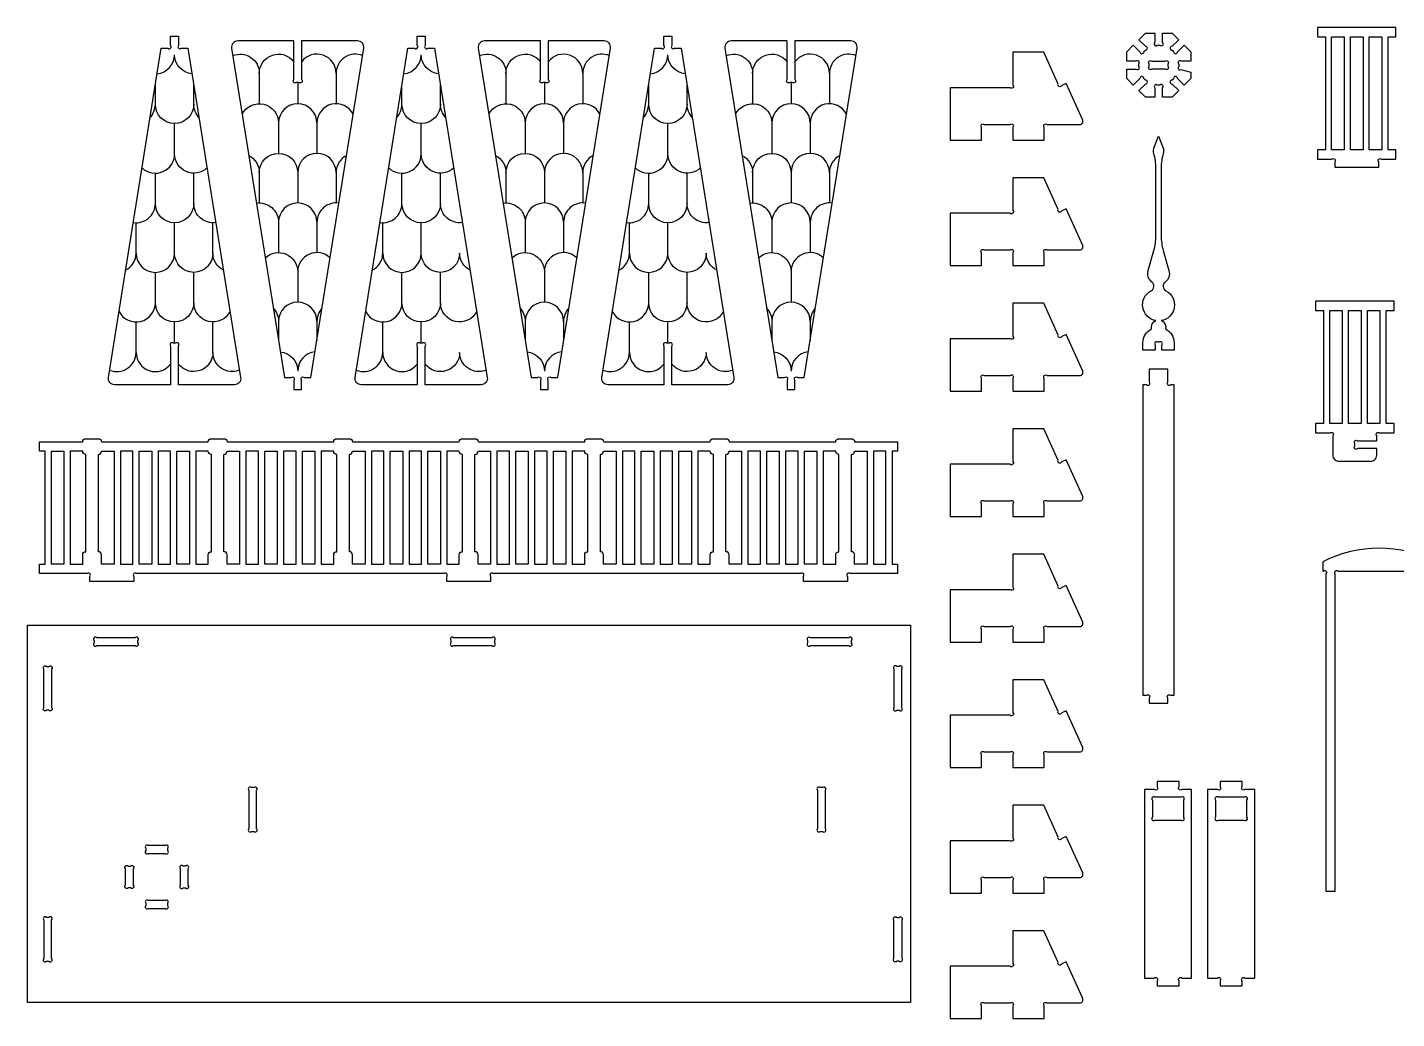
# Model space of a CAD drawing. Extents: x -4074 to 4228, y -3406 to 3854.
# Drawn here: x -3941 to -1847, y 2333 to 3849 of the extents above; entities that cross this region are included whole.
import ezdxf

# ---------------------------------------------------------------- set-up
doc = ezdxf.new("R2010")
doc.units = 0
doc.header["$MEASUREMENT"] = 0
doc.layers.get('0').update_dxf_attribs({"linetype": 'CONTINUOUS'})

msp = doc.modelspace()

# ---------------------------------------------------------------- linework, layer by layer
for points in [[(-3736.7, 3817.4), (-3726.6, 3817.4, 1), (-3722.3, 3821.7), (-3722.3, 3836), (-3710.3, 3836), (-3710.3, 3821.7, 1), (-3706.1, 3817.4), (-3696, 3817.4), (-3615.2, 3313.7, -0.464243), (-3624.7, 3302.5), (-3710.3, 3302.5), (-3710.3, 3361.7, 1), (-3714.6, 3366), (-3718.1, 3366, 1), (-3722.3, 3361.7), (-3722.3, 3302.5), (-3807.9, 3302.5, -0.464243), (-3817.4, 3313.7)], [(-3359.3, 3817.4), (-3349.2, 3817.4, 1), (-3345, 3821.7), (-3345, 3836), (-3333, 3836), (-3333, 3821.7, 1), (-3328.7, 3817.4), (-3318.7, 3817.4), (-3237.9, 3313.7, -0.464243), (-3247.4, 3302.5), (-3333, 3302.5), (-3333, 3361.7, 1), (-3337.2, 3366), (-3340.7, 3366, 1), (-3345, 3361.7), (-3345, 3302.5), (-3430.6, 3302.5, -0.464243), (-3440.1, 3313.7)], [(-2982, 3817.4), (-2971.9, 3817.4, 1), (-2967.6, 3821.7), (-2967.6, 3836), (-2955.6, 3836), (-2955.6, 3821.7, 1), (-2951.4, 3817.4), (-2941.3, 3817.4), (-2860.6, 3313.7, -0.464243), (-2870, 3302.5), (-2955.6, 3302.5), (-2955.6, 3361.7, 1), (-2959.9, 3366), (-2963.4, 3366, 1), (-2967.6, 3361.7), (-2967.6, 3302.5), (-3053.3, 3302.5, -0.464243), (-3062.7, 3313.7)], [(-2180.2, 3793.3), (-2180.2, 3788.8, 1), (-2177, 3784.7), (-2161.6, 3780.7), (-2161.6, 3771.3), (-2171.8, 3761.1), (-2181.9, 3771.2, 1), (-2187.9, 3771.2), (-2190.3, 3768.8, 1), (-2190.3, 3762.7), (-2180.2, 3752.6), (-2190.4, 3742.5), (-2204.7, 3742.5), (-2204.7, 3756.8, 1), (-2208.9, 3761), (-2212.4, 3761, 1), (-2216.7, 3756.8), (-2216.7, 3742.5), (-2231, 3742.5), (-2241.1, 3752.6), (-2231, 3762.7, 1), (-2231, 3768.8), (-2233.5, 3771.2, 1), (-2239.5, 3771.2), (-2249.6, 3761.1), (-2259.7, 3771.3), (-2259.7, 3785.6), (-2245.5, 3785.6, 1), (-2241.2, 3789.8), (-2241.2, 3793.3, 1), (-2245.5, 3797.6), (-2259.7, 3797.6), (-2259.7, 3811.9), (-2249.6, 3822), (-2239.5, 3811.9, 1), (-2233.5, 3811.9), (-2231, 3814.4, 1), (-2231, 3820.4), (-2241.1, 3830.5), (-2231, 3840.6), (-2216.7, 3840.6), (-2216.7, 3826.4, 1), (-2212.4, 3822.1), (-2208.9, 3822.1, 1), (-2204.7, 3826.4), (-2204.7, 3840.6), (-2190.4, 3840.6), (-2180.2, 3830.5), (-2190.3, 3820.4, 1), (-2190.3, 3814.4), (-2187.9, 3811.9, 1), (-2181.9, 3811.9), (-2171.8, 3822), (-2161.6, 3811.9), (-2161.6, 3797.6), (-2175.9, 3797.6, 1)], [(-1874.2, 3635.7), (-1874.2, 3643.5, -1), (-1870, 3647.7), (-1847.8, 3647.7), (-1847.8, 3662.1), (-1859.8, 3662.1), (-1859.8, 3834.9), (-1847.8, 3834.9), (-1847.8, 3849.3), (-1967.8, 3849.3), (-1967.8, 3834.9), (-1955.8, 3834.9), (-1955.8, 3662.1), (-1967.8, 3662.1), (-1967.8, 3647.7), (-1945.7, 3647.7, -1), (-1941.4, 3643.5), (-1941.4, 3635.7)], [(-3548.2, 3313.7), (-3538.1, 3313.7, -1), (-3533.9, 3309.5), (-3533.9, 3295.2), (-3521.9, 3295.2), (-3521.9, 3309.5, -1), (-3517.6, 3313.7), (-3507.6, 3313.7), (-3426.8, 3817.4, 0.464243), (-3436.3, 3828.6), (-3521.9, 3828.6), (-3521.9, 3769.4, -1), (-3526.1, 3765.2), (-3529.6, 3765.2, -1), (-3533.9, 3769.4), (-3533.9, 3828.6), (-3619.5, 3828.6, 0.464243), (-3629, 3817.4)], [(-3170.9, 3313.7), (-3160.8, 3313.7, -1), (-3156.5, 3309.5), (-3156.5, 3295.2), (-3144.5, 3295.2), (-3144.5, 3309.5, -1), (-3140.3, 3313.7), (-3130.2, 3313.7), (-3049.5, 3817.4, 0.464243), (-3058.9, 3828.6), (-3144.5, 3828.6), (-3144.5, 3769.4, -1), (-3148.8, 3765.2), (-3152.3, 3765.2, -1), (-3156.5, 3769.4), (-3156.5, 3828.6), (-3242.2, 3828.6, 0.464243), (-3251.6, 3817.4)], [(-2793.5, 3313.7), (-2783.4, 3313.7, -1), (-2779.2, 3309.5), (-2779.2, 3295.2), (-2767.2, 3295.2), (-2767.2, 3309.5, -1), (-2763, 3313.7), (-2752.9, 3313.7), (-2672.1, 3817.4, 0.464243), (-2681.6, 3828.6), (-2767.2, 3828.6), (-2767.2, 3769.4, -1), (-2771.4, 3765.2), (-2775, 3765.2, -1), (-2779.2, 3769.4), (-2779.2, 3828.6), (-2864.8, 3828.6, 0.464243), (-2874.3, 3817.4)], [(-2433.8, 3811.3), (-2433.8, 3761.1, -1), (-2438.1, 3756.9), (-2529.8, 3756.9), (-2529.8, 3676.8), (-2481.8, 3676.8), (-2481.8, 3696.6, -1), (-2477.6, 3700.8), (-2438.1, 3700.8, -1), (-2433.8, 3696.6), (-2433.8, 3676.8), (-2385.8, 3676.8), (-2385.8, 3696.6, -1), (-2381.6, 3700.8), (-2331.4, 3700.8, 0.543691), (-2327, 3707.6), (-2352.1, 3763.6), (-2359.2, 3760.5, -1), (-2364.8, 3762.6), (-2386.6, 3811.3)], [(-2221, 3797.6), (-2201, 3797.6, -1), (-2196.8, 3793.3), (-2196.8, 3789.8, -1), (-2201, 3785.6), (-2221, 3785.6, -1), (-2225.3, 3789.8), (-2225.3, 3793.3, -1)], [(-2199.6, 3446.4, -0.718799), (-2207, 3400.7, -0.374013), (-2200.3, 3388, -0.284044), (-2187.2, 3366.6), (-2187.2, 3355.5), (-2206, 3355.5), (-2206, 3363.2, 1), (-2210.3, 3367.5), (-2211.7, 3367.5, 1), (-2216, 3363.2), (-2216, 3355.5), (-2234.9, 3355.5), (-2234.9, 3366.6, -0.284044), (-2221.7, 3388, -0.374013), (-2215, 3400.7, -0.718799), (-2222.4, 3446.4, 0.544401), (-2221.2, 3459.7, -0.306065), (-2226.9, 3477.3), (-2218.1, 3508.2, 0.070039), (-2215, 3530.1), (-2215, 3634.3, 0.071071), (-2218.2, 3656.5, -0.166187), (-2217.7, 3666), (-2211, 3683.1), (-2204.3, 3666, -0.166187), (-2203.8, 3656.5, 0.071071), (-2207, 3634.3), (-2207, 3530.1, 0.070039), (-2203.9, 3508.2), (-2195.1, 3477.3, -0.306065), (-2200.8, 3459.7, 0.544401)], [(-2433.8, 3619.3), (-2433.8, 3569.1, -1), (-2438.1, 3564.9), (-2529.8, 3564.9), (-2529.8, 3484.8), (-2481.8, 3484.8), (-2481.8, 3504.6, -1), (-2477.6, 3508.8), (-2438.1, 3508.8, -1), (-2433.8, 3504.6), (-2433.8, 3484.8), (-2385.8, 3484.8), (-2385.8, 3504.6, -1), (-2381.6, 3508.8), (-2331.4, 3508.8, 0.543691), (-2327, 3515.6), (-2352.1, 3571.6), (-2359.2, 3568.5, -1), (-2364.8, 3570.6), (-2386.6, 3619.3)], [(-2433.8, 3427.3), (-2433.8, 3377.1, -1), (-2438.1, 3372.9), (-2529.8, 3372.9), (-2529.8, 3292.8), (-2481.8, 3292.8), (-2481.8, 3312.6, -1), (-2477.6, 3316.8), (-2438.1, 3316.8, -1), (-2433.8, 3312.6), (-2433.8, 3292.8), (-2385.8, 3292.8), (-2385.8, 3312.6, -1), (-2381.6, 3316.8), (-2331.4, 3316.8, 0.543691), (-2327, 3323.6), (-2352.1, 3379.6), (-2359.2, 3376.5, -1), (-2364.8, 3378.6), (-2386.6, 3427.3)], [(-1970.8, 3228.8), (-1948.6, 3228.8, -1), (-1944.4, 3224.6), (-1944.4, 3195.2, 0.414214), (-1934.8, 3185.6), (-1886.8, 3185.6, 0.414214), (-1877.2, 3195.2), (-1877.2, 3204.8), (-1906.5, 3204.8, -1), (-1910.8, 3209), (-1910.8, 3212.6, -1), (-1906.5, 3216.8), (-1877.2, 3216.8), (-1877.2, 3224.6, -1), (-1872.9, 3228.8), (-1850.8, 3228.8), (-1850.8, 3243.2), (-1862.8, 3243.2), (-1862.8, 3416), (-1850.8, 3416), (-1850.8, 3430.4), (-1970.8, 3430.4), (-1970.8, 3416), (-1958.8, 3416), (-1958.8, 3243.2), (-1970.8, 3243.2)], [(-2187.2, 3302.3), (-2192.5, 3302.3, -1), (-2196.8, 3306.6), (-2196.8, 3326.3), (-2225.3, 3326.3), (-2225.3, 3306.6, -1), (-2229.5, 3302.3), (-2234.9, 3302.3), (-2234.9, 2827.5), (-2229.5, 2827.5, -1), (-2225.3, 2823.2), (-2225.3, 2815.5), (-2196.8, 2815.5), (-2196.8, 2823.2, -1), (-2192.5, 2827.5), (-2187.2, 2827.5)], [(-2433.8, 3235.3), (-2433.8, 3185.1, -1), (-2438.1, 3180.9), (-2529.8, 3180.9), (-2529.8, 3100.8), (-2481.8, 3100.8), (-2481.8, 3120.6, -1), (-2477.6, 3124.8), (-2438.1, 3124.8, -1), (-2433.8, 3120.6), (-2433.8, 3100.8), (-2385.8, 3100.8), (-2385.8, 3120.6, -1), (-2381.6, 3124.8), (-2331.4, 3124.8, 0.543691), (-2327, 3131.6), (-2352.1, 3187.6), (-2359.2, 3184.5, -1), (-2364.8, 3186.6), (-2386.6, 3235.3)], [(-2610.2, 3013.6), (-2682.7, 3013.6, 1), (-2687, 3009.4), (-2687, 3001.6), (-2754.2, 3001.6), (-2754.2, 3009.4, 1), (-2758.4, 3013.6), (-3228.6, 3013.6, 1), (-3232.8, 3009.4), (-3232.8, 3001.6), (-3300, 3001.6), (-3300, 3009.4, 1), (-3304.3, 3013.6), (-3774.4, 3013.6, 1), (-3778.7, 3009.4), (-3778.7, 3001.6), (-3845.9, 3001.6), (-3845.9, 3009.4, 1), (-3850.1, 3013.6), (-3922.7, 3013.6), (-3922.7, 3028), (-3914.4, 3028), (-3914.4, 3200.8), (-3922.7, 3200.8), (-3922.7, 3215.2), (-3856.8, 3215.2, -0.414214), (-3852, 3220), (-3832.8, 3220, -0.414214), (-3828, 3215.2), (-3664.8, 3215.2, -0.414214), (-3660, 3220), (-3640.8, 3220, -0.414214), (-3636, 3215.2), (-3472.8, 3215.2, -0.414214), (-3468, 3220), (-3448.8, 3220, -0.414214), (-3444, 3215.2), (-3280.8, 3215.2, -0.414214), (-3276, 3220), (-3256.8, 3220, -0.414214), (-3252, 3215.2), (-3088.8, 3215.2, -0.414214), (-3084, 3220), (-3064.8, 3220, -0.414214), (-3060, 3215.2), (-2896.8, 3215.2, -0.414214), (-2892, 3220), (-2872.8, 3220, -0.414214), (-2868, 3215.2), (-2704.8, 3215.2, -0.414214), (-2700, 3220), (-2680.8, 3220, -0.414214), (-2676, 3215.2), (-2610.2, 3215.2), (-2610.2, 3200.8), (-2618.4, 3200.8), (-2618.4, 3028), (-2610.2, 3028)], [(-3852, 3047.2), (-3852, 3196, -0.414214), (-3856.8, 3200.8), (-3876, 3200.8), (-3876, 3028), (-3856.8, 3028), (-3856.8, 3042.4, -0.414214)], [(-3832.8, 3047.2), (-3832.8, 3196, 0.414214), (-3828, 3200.8), (-3808.8, 3200.8), (-3808.8, 3028), (-3828, 3028), (-3828, 3042.4, 0.414214)], [(-3664.8, 3028), (-3664.8, 3042.4, -0.414214), (-3660, 3047.2), (-3660, 3196, -0.414214), (-3664.8, 3200.8), (-3684, 3200.8), (-3684, 3028)], [(-3636, 3028), (-3636, 3042.4, 0.414214), (-3640.8, 3047.2), (-3640.8, 3196, 0.414214), (-3636, 3200.8), (-3616.8, 3200.8), (-3616.8, 3028)], [(-3468, 3047.2), (-3468, 3196, -0.414214), (-3472.8, 3200.8), (-3492, 3200.8), (-3492, 3028), (-3472.8, 3028), (-3472.8, 3042.4, -0.414214)], [(-3448.8, 3047.2), (-3448.8, 3196, 0.414214), (-3444, 3200.8), (-3424.8, 3200.8), (-3424.8, 3028), (-3444, 3028), (-3444, 3042.4, 0.414214)], [(-3280.8, 3028), (-3280.8, 3042.4, -0.414214), (-3276, 3047.2), (-3276, 3196, -0.414214), (-3280.8, 3200.8), (-3300, 3200.8), (-3300, 3028)], [(-3252, 3028), (-3252, 3042.4, 0.414214), (-3256.8, 3047.2), (-3256.8, 3196, 0.414214), (-3252, 3200.8), (-3232.8, 3200.8), (-3232.8, 3028)], [(-3084, 3047.2), (-3084, 3196, -0.414214), (-3088.8, 3200.8), (-3108, 3200.8), (-3108, 3028), (-3088.8, 3028), (-3088.8, 3042.4, -0.414214)], [(-3060, 3028), (-3060, 3042.4, 0.414214), (-3064.8, 3047.2), (-3064.8, 3196, 0.414214), (-3060, 3200.8), (-3040.8, 3200.8), (-3040.8, 3028)], [(-2892, 3047.2), (-2892, 3196, -0.414214), (-2896.8, 3200.8), (-2916, 3200.8), (-2916, 3028), (-2896.8, 3028), (-2896.8, 3042.4, -0.414214)], [(-2868, 3028), (-2868, 3042.4, 0.414214), (-2872.8, 3047.2), (-2872.8, 3196, 0.414214), (-2868, 3200.8), (-2848.8, 3200.8), (-2848.8, 3028)], [(-2700, 3047.2), (-2700, 3196, -0.414214), (-2704.8, 3200.8), (-2724, 3200.8), (-2724, 3028), (-2704.8, 3028), (-2704.8, 3042.4, -0.414214)], [(-2676, 3028), (-2676, 3042.4, 0.414214), (-2680.8, 3047.2), (-2680.8, 3196, 0.414214), (-2676, 3200.8), (-2656.8, 3200.8), (-2656.8, 3028)], [(-2433.8, 3043.3), (-2433.8, 2993.1, -1), (-2438.1, 2988.9), (-2529.8, 2988.9), (-2529.8, 2908.8), (-2481.8, 2908.8), (-2481.8, 2928.6, -1), (-2477.6, 2932.8), (-2438.1, 2932.8, -1), (-2433.8, 2928.6), (-2433.8, 2908.8), (-2385.8, 2908.8), (-2385.8, 2928.6, -1), (-2381.6, 2932.8), (-2331.4, 2932.8, 0.543691), (-2327, 2939.6), (-2352.1, 2995.6), (-2359.2, 2992.5, -1), (-2364.8, 2994.6), (-2386.6, 3043.3)], [(-1940.6, 2527.9), (-1940.6, 3013.3, -1), (-1936.3, 3017.5), (-1810.4, 3017.5, -1), (-1806.2, 3013.3), (-1806.2, 2527.9), (-1791.8, 2527.9), (-1791.8, 3013.3, -1), (-1787.5, 3017.5), (-1787, 3017.5), (-1787, 3031.9, 0.238913), (-1959.8, 3031.9), (-1959.8, 3017.5), (-1959.2, 3017.5, -1), (-1955, 3013.3), (-1955, 2527.9)], [(-3776.5, 2915.4), (-3835.3, 2915.4, 1), (-3839.5, 2911.2), (-3839.5, 2907.7, 1), (-3835.3, 2903.4), (-3776.5, 2903.4, 1), (-3772.3, 2907.7), (-3772.3, 2911.2, 1)], [(-3289.4, 2903.4), (-3230.7, 2903.4, 1), (-3226.4, 2907.7), (-3226.4, 2911.2, 1), (-3230.7, 2915.4), (-3289.4, 2915.4, 1), (-3293.6, 2911.2), (-3293.6, 2907.7, 1)], [(-2684.8, 2915.4), (-2743.6, 2915.4, 1), (-2747.8, 2911.2), (-2747.8, 2907.7, 1), (-2743.6, 2903.4), (-2684.8, 2903.4, 1), (-2680.6, 2907.7), (-2680.6, 2911.2, 1)], [(-3904.3, 2867.4), (-3904.3, 2808.7, -1), (-3908.5, 2804.5), (-3912.1, 2804.5, -1), (-3916.3, 2808.7), (-3916.3, 2867.4, -1), (-3912.1, 2871.7), (-3908.5, 2871.7, -1)], [(-2615.8, 2867.4), (-2615.8, 2808.7, 1), (-2611.6, 2804.5), (-2608, 2804.5, 1), (-2603.8, 2808.7), (-2603.8, 2867.4, 1), (-2608, 2871.7), (-2611.6, 2871.7, 1)], [(-2433.8, 2851.3), (-2433.8, 2801.1, -1), (-2438.1, 2796.9), (-2529.8, 2796.9), (-2529.8, 2716.8), (-2481.8, 2716.8), (-2481.8, 2736.6, -1), (-2477.6, 2740.8), (-2438.1, 2740.8, -1), (-2433.8, 2736.6), (-2433.8, 2716.8), (-2385.8, 2716.8), (-2385.8, 2736.6, -1), (-2381.6, 2740.8), (-2331.4, 2740.8, 0.543691), (-2327, 2747.6), (-2352.1, 2803.6), (-2359.2, 2800.5, -1), (-2364.8, 2802.6), (-2386.6, 2851.3)], [(-3602.7, 2682.1), (-3602.7, 2623.4, 1), (-3598.5, 2619.1), (-3595, 2619.1, 1), (-3590.7, 2623.4), (-3590.7, 2682.1, 1), (-3595, 2686.3), (-3598.5, 2686.3, 1)], [(-2732.7, 2682.1), (-2732.7, 2623.4, 1), (-2728.5, 2619.1), (-2725, 2619.1, 1), (-2720.7, 2623.4), (-2720.7, 2682.1, 1), (-2725, 2686.3), (-2728.5, 2686.3, 1)], [(-2213.2, 2695.4), (-2213.2, 2687.6, -1), (-2217.5, 2683.4), (-2232.4, 2683.4), (-2232.4, 2394.9), (-2217.5, 2394.9, -1), (-2213.2, 2390.6), (-2213.2, 2382.9), (-2179.6, 2382.9), (-2179.6, 2390.6, -1), (-2175.4, 2394.9), (-2160.4, 2394.9), (-2160.4, 2683.4), (-2175.4, 2683.4, -1), (-2179.6, 2687.6), (-2179.6, 2695.4)], [(-2116.7, 2695.4), (-2116.7, 2687.6, -1), (-2121, 2683.4), (-2135.9, 2683.4), (-2135.9, 2394.9), (-2121, 2394.9, -1), (-2116.7, 2390.6), (-2116.7, 2382.9), (-2083.1, 2382.9), (-2083.1, 2390.6, -1), (-2078.9, 2394.9), (-2063.9, 2394.9), (-2063.9, 2683.4), (-2078.9, 2683.4, -1), (-2083.1, 2687.6), (-2083.1, 2695.4)], [(-2220.4, 2667.1), (-2220.4, 2640.8, 1), (-2216.2, 2636.6), (-2176.7, 2636.6, 1), (-2172.4, 2640.8), (-2172.4, 2667.1, 1), (-2176.7, 2671.4), (-2216.2, 2671.4, 1)], [(-2123.9, 2667.1), (-2123.9, 2640.8, 1), (-2119.7, 2636.6), (-2080.2, 2636.6, 1), (-2075.9, 2640.8), (-2075.9, 2667.1, 1), (-2080.2, 2671.4), (-2119.7, 2671.4, 1)], [(-2433.8, 2659.3), (-2433.8, 2609.1, -1), (-2438.1, 2604.9), (-2529.8, 2604.9), (-2529.8, 2524.8), (-2481.8, 2524.8), (-2481.8, 2544.6, -1), (-2477.6, 2548.8), (-2438.1, 2548.8, -1), (-2433.8, 2544.6), (-2433.8, 2524.8), (-2385.8, 2524.8), (-2385.8, 2544.6, -1), (-2381.6, 2548.8), (-2331.4, 2548.8, 0.543691), (-2327, 2555.6), (-2352.1, 2611.6), (-2359.2, 2608.5, -1), (-2364.8, 2610.6), (-2386.6, 2659.3)], [(-3756.1, 2585.5), (-3730.9, 2585.5, 1), (-3726.7, 2589.8), (-3726.7, 2593.3, 1), (-3730.9, 2597.5), (-3756.1, 2597.5, 1), (-3760.3, 2593.3), (-3760.3, 2589.8, 1)], [(-3779.5, 2562.1), (-3779.5, 2537, -1), (-3783.7, 2532.7), (-3787.3, 2532.7, -1), (-3791.5, 2537), (-3791.5, 2562.1, -1), (-3787.3, 2566.3), (-3783.7, 2566.3, -1)], [(-3707.5, 2562.1), (-3707.5, 2537, 1), (-3703.3, 2532.7), (-3699.7, 2532.7, 1), (-3695.5, 2537), (-3695.5, 2562.1, 1), (-3699.7, 2566.3), (-3703.3, 2566.3, 1)], [(-3730.9, 2513.5), (-3756.1, 2513.5, 1), (-3760.3, 2509.3), (-3760.3, 2505.8, 1), (-3756.1, 2501.5), (-3730.9, 2501.5, 1), (-3726.7, 2505.8), (-3726.7, 2509.3, 1)], [(-3916.3, 2483.4), (-3916.3, 2424.7, 1), (-3912.1, 2420.5), (-3908.5, 2420.5, 1), (-3904.3, 2424.7), (-3904.3, 2483.4, 1), (-3908.5, 2487.7), (-3912.1, 2487.7, 1)], [(-2603.8, 2483.4), (-2603.8, 2424.7, -1), (-2608, 2420.5), (-2611.6, 2420.5, -1), (-2615.8, 2424.7), (-2615.8, 2483.4, -1), (-2611.6, 2487.7), (-2608, 2487.7, -1)], [(-2433.8, 2467.3), (-2433.8, 2417.1, -1), (-2438.1, 2412.9), (-2529.8, 2412.9), (-2529.8, 2332.8), (-2481.8, 2332.8), (-2481.8, 2352.6, -1), (-2477.6, 2356.8), (-2438.1, 2356.8, -1), (-2433.8, 2352.6), (-2433.8, 2332.8), (-2385.8, 2332.8), (-2385.8, 2352.6, -1), (-2381.6, 2356.8), (-2331.4, 2356.8, 0.543691), (-2327, 2363.6), (-2352.1, 2419.6), (-2359.2, 2416.5, -1), (-2364.8, 2418.6), (-2386.6, 2467.3)]]:
    msp.add_lwpolyline(points, format="xyb", close=True)
for points in [[(-1946.2, 3662.1), (-1946.2, 3834.9), (-1927, 3834.9), (-1927, 3662.1)], [(-1917.4, 3662.1), (-1917.4, 3834.9), (-1898.2, 3834.9), (-1898.2, 3662.1)], [(-1888.6, 3662.1), (-1888.6, 3834.9), (-1869.4, 3834.9), (-1869.4, 3662.1)], [(-1949.2, 3243.2), (-1949.2, 3416), (-1930, 3416), (-1930, 3243.2)], [(-1920.4, 3243.2), (-1920.4, 3416), (-1901.2, 3416), (-1901.2, 3243.2)], [(-1891.6, 3243.2), (-1891.6, 3416), (-1872.4, 3416), (-1872.4, 3243.2)], [(-3904.8, 3028), (-3904.8, 3200.8), (-3885.6, 3200.8), (-3885.6, 3028)], [(-3780, 3028), (-3780, 3200.8), (-3799.2, 3200.8), (-3799.2, 3028)], [(-3751.2, 3200.8), (-3751.2, 3028), (-3770.4, 3028), (-3770.4, 3200.8)], [(-3722.4, 3028), (-3722.4, 3200.8), (-3741.6, 3200.8), (-3741.6, 3028)], [(-3693.6, 3200.8), (-3693.6, 3028), (-3712.8, 3028), (-3712.8, 3200.8)], [(-3607.2, 3200.8), (-3607.2, 3028), (-3588, 3028), (-3588, 3200.8)], [(-3578.4, 3028), (-3578.4, 3200.8), (-3559.2, 3200.8), (-3559.2, 3028)], [(-3549.6, 3200.8), (-3549.6, 3028), (-3530.4, 3028), (-3530.4, 3200.8)], [(-3520.8, 3028), (-3520.8, 3200.8), (-3501.6, 3200.8), (-3501.6, 3028)], [(-3396, 3028), (-3396, 3200.8), (-3415.2, 3200.8), (-3415.2, 3028)], [(-3367.2, 3200.8), (-3367.2, 3028), (-3386.4, 3028), (-3386.4, 3200.8)], [(-3338.4, 3028), (-3338.4, 3200.8), (-3357.6, 3200.8), (-3357.6, 3028)], [(-3309.6, 3200.8), (-3309.6, 3028), (-3328.8, 3028), (-3328.8, 3200.8)], [(-3223.2, 3200.8), (-3223.2, 3028), (-3204, 3028), (-3204, 3200.8)], [(-3194.4, 3028), (-3194.4, 3200.8), (-3175.2, 3200.8), (-3175.2, 3028)], [(-3165.6, 3200.8), (-3165.6, 3028), (-3146.4, 3028), (-3146.4, 3200.8)], [(-3136.8, 3028), (-3136.8, 3200.8), (-3117.6, 3200.8), (-3117.6, 3028)], [(-3031.2, 3200.8), (-3031.2, 3028), (-3012, 3028), (-3012, 3200.8)], [(-3002.4, 3028), (-3002.4, 3200.8), (-2983.2, 3200.8), (-2983.2, 3028)], [(-2973.6, 3200.8), (-2973.6, 3028), (-2954.4, 3028), (-2954.4, 3200.8)], [(-2944.8, 3028), (-2944.8, 3200.8), (-2925.6, 3200.8), (-2925.6, 3028)], [(-2839.2, 3200.8), (-2839.2, 3028), (-2820, 3028), (-2820, 3200.8)], [(-2810.4, 3028), (-2810.4, 3200.8), (-2791.2, 3200.8), (-2791.2, 3028)], [(-2781.6, 3200.8), (-2781.6, 3028), (-2762.4, 3028), (-2762.4, 3200.8)], [(-2752.8, 3028), (-2752.8, 3200.8), (-2733.6, 3200.8), (-2733.6, 3028)], [(-2628, 3028), (-2628, 3200.8), (-2647.2, 3200.8), (-2647.2, 3028)], [(-3941.4, 2934.6), (-2590.7, 2934.6), (-2590.7, 2357.5), (-3941.4, 2357.5)]]:
    msp.add_lwpolyline(points, close=True)
for points in [[(-3742.9, 3778.3, 0.386683), (-3716.3, 3807.5)], [(-3689.7, 3778.3, -0.386683), (-3716.3, 3807.5)], [(-3627.2, 3806.2, -0.533027), (-3586.7, 3779, -0.718135), (-3533.9, 3796.8)], [(-3428.6, 3806.2, 0.533027), (-3469.1, 3779, 0.718135), (-3521.9, 3796.8)], [(-3365.6, 3778.3, 0.386683), (-3339, 3807.5)], [(-3312.4, 3778.3, -0.386683), (-3339, 3807.5)], [(-3249.8, 3806.2, -0.533027), (-3209.3, 3779, -0.718135), (-3156.5, 3796.8)], [(-3051.3, 3806.2, 0.533027), (-3091.8, 3779, 0.718135), (-3144.5, 3796.8)], [(-2988.3, 3778.3, 0.386683), (-2961.6, 3807.5)], [(-2935, 3778.3, -0.386683), (-2961.6, 3807.5)], [(-2872.5, 3806.2, -0.533027), (-2832, 3779, -0.718135), (-2779.2, 3796.8)], [(-2673.9, 3806.2, 0.533027), (-2714.4, 3779, 0.718135), (-2767.2, 3796.8)], [(-3753.6, 3711.6, 0.190036), (-3745.7, 3731.6)], [(-3679, 3711.6, -0.190036), (-3686.9, 3731.6, -1), (-3745.7, 3731.6)], [(-3612.8, 3716.6, -0.786796), (-3557.3, 3703.1)], [(-3443, 3716.6, 0.786796), (-3498.5, 3703.1, 1), (-3557.3, 3703.1)], [(-3376.3, 3711.6, 0.190036), (-3368.4, 3731.6)], [(-3301.7, 3711.6, -0.190036), (-3309.6, 3731.6, -1), (-3368.4, 3731.6)], [(-3235.4, 3716.6, -0.786796), (-3179.9, 3703.1)], [(-3065.6, 3716.6, 0.786796), (-3121.2, 3703.1, 1), (-3179.9, 3703.1)], [(-2998.9, 3711.6, 0.190036), (-2991, 3731.6)], [(-2924.4, 3711.6, -0.190036), (-2932.3, 3731.6, -1), (-2991, 3731.6)], [(-2858.1, 3716.6, -0.786796), (-2802.6, 3703.1)], [(-2688.3, 3716.6, 0.786796), (-2743.8, 3703.1, 1), (-2802.6, 3703.1)], [(-3766, 3634.4, 0.659483), (-3716.3, 3655.7)], [(-3666.7, 3634.4, -0.659483), (-3716.3, 3655.7)], [(-3602.7, 3653.4, -0.281609), (-3586.7, 3627.2, -1), (-3527.9, 3627.2)], [(-3453.1, 3653.4, 0.281609), (-3469.1, 3627.2, 1), (-3527.9, 3627.2)], [(-3388.7, 3634.4, 0.659483), (-3339, 3655.7)], [(-3289.3, 3634.4, -0.659483), (-3339, 3655.7)], [(-3225.3, 3653.4, -0.281609), (-3209.3, 3627.2, -1), (-3150.5, 3627.2)], [(-3075.8, 3653.4, 0.281609), (-3091.8, 3627.2, 1), (-3150.5, 3627.2)], [(-3011.3, 3634.4, 0.659483), (-2961.6, 3655.7)], [(-2912, 3634.4, -0.659483), (-2961.6, 3655.7)], [(-2848, 3653.4, -0.281609), (-2832, 3627.2, -1), (-2773.2, 3627.2)], [(-2698.4, 3653.4, 0.281609), (-2714.4, 3627.2, 1), (-2773.2, 3627.2)], [(-3779.4, 3550.8, 0.457939), (-3745.7, 3579.8)], [(-3653.3, 3550.8, -0.457939), (-3686.9, 3579.8, -1), (-3745.7, 3579.8)], [(-3591, 3580.4, -0.457939), (-3557.3, 3551.3)], [(-3464.8, 3580.4, 0.457939), (-3498.5, 3551.3, 1), (-3557.3, 3551.3)], [(-3402.1, 3550.8, 0.457939), (-3368.4, 3579.8)], [(-3275.9, 3550.8, -0.457939), (-3309.6, 3579.8, -1), (-3368.4, 3579.8)], [(-3213.6, 3580.4, -0.457939), (-3179.9, 3551.3)], [(-3087.5, 3580.4, 0.457939), (-3121.2, 3551.3, 1), (-3179.9, 3551.3)], [(-3024.7, 3550.8, 0.457939), (-2991, 3579.8)], [(-2898.6, 3550.8, -0.457939), (-2932.3, 3579.8, -1), (-2991, 3579.8)], [(-2836.3, 3580.4, -0.457939), (-2802.6, 3551.3)], [(-2710.1, 3580.4, 0.457939), (-2743.8, 3551.3, 1), (-2802.6, 3551.3)], [(-3791.1, 3477.8, 0.281609), (-3775.1, 3503.9, 1), (-3716.3, 3503.9)], [(-3641.6, 3477.8, -0.281609), (-3657.6, 3503.9, -1), (-3716.3, 3503.9)], [(-3577.5, 3496.7, -0.659483), (-3527.9, 3475.4)], [(-3478.2, 3496.7, 0.659483), (-3527.9, 3475.4)], [(-3413.8, 3477.8, 0.281609), (-3397.8, 3503.9, 1), (-3339, 3503.9)], [(-3264.2, 3477.8, -0.281609), (-3280.2, 3503.9, -1), (-3339, 3503.9)], [(-3200.2, 3496.7, -0.659483), (-3150.5, 3475.4)], [(-3100.9, 3496.7, 0.659483), (-3150.5, 3475.4)], [(-3036.4, 3477.8, 0.281609), (-3020.4, 3503.9, 1), (-2961.6, 3503.9)], [(-2886.9, 3477.8, -0.281609), (-2902.9, 3503.9, -1), (-2961.6, 3503.9)], [(-2822.9, 3496.7, -0.659483), (-2773.2, 3475.4)], [(-2723.5, 3496.7, 0.659483), (-2773.2, 3475.4)], [(-3801.2, 3414.6, 0.786796), (-3745.7, 3428)], [(-3631.4, 3414.6, -0.786796), (-3686.9, 3428, -1), (-3745.7, 3428)], [(-3565.2, 3419.6, -0.190036), (-3557.3, 3399.5)], [(-3490.6, 3419.6, 0.190036), (-3498.5, 3399.5, 1), (-3557.3, 3399.5)], [(-3423.9, 3414.6, 0.786796), (-3368.4, 3428)], [(-3254.1, 3414.6, -0.786796), (-3309.6, 3428, -1), (-3368.4, 3428)], [(-3187.8, 3419.6, -0.190036), (-3179.9, 3399.5)], [(-3113.2, 3419.6, 0.190036), (-3121.2, 3399.5, 1), (-3179.9, 3399.5)], [(-3046.6, 3414.6, 0.786796), (-2991, 3428)], [(-2876.7, 3414.6, -0.786796), (-2932.3, 3428, -1), (-2991, 3428)], [(-2810.5, 3419.6, -0.190036), (-2802.6, 3399.5)], [(-2735.9, 3419.6, 0.190036), (-2743.8, 3399.5, 1), (-2802.6, 3399.5)], [(-3815.6, 3324.9, 0.533027), (-3775.1, 3352.1, 0.718135), (-3722.3, 3334.3)], [(-3617, 3324.9, -0.533027), (-3657.6, 3352.1, -0.718135), (-3710.3, 3334.3)], [(-3554.5, 3352.9, -0.386683), (-3527.9, 3323.6)], [(-3501.3, 3352.9, 0.386683), (-3527.9, 3323.6)], [(-3438.3, 3324.9, 0.533027), (-3397.8, 3352.1, 0.718135), (-3345, 3334.3)], [(-3239.7, 3324.9, -0.533027), (-3280.2, 3352.1, -0.718135), (-3333, 3334.3)], [(-3177.1, 3352.9, -0.386683), (-3150.5, 3323.6)], [(-3123.9, 3352.9, 0.386683), (-3150.5, 3323.6)], [(-3060.9, 3324.9, 0.533027), (-3020.4, 3352.1, 0.718135), (-2967.6, 3334.3)], [(-2862.4, 3324.9, -0.533027), (-2902.9, 3352.1, -0.718135), (-2955.6, 3334.3)], [(-2799.8, 3352.9, -0.386683), (-2773.2, 3323.6)], [(-2746.6, 3352.9, 0.386683), (-2773.2, 3323.6)]]:
    msp.add_lwpolyline(points, format="xyb")
for points in [[(-3586.7, 3779), (-3586.7, 3732.5)], [(-3469.1, 3779), (-3469.1, 3732.5)], [(-3209.3, 3779), (-3209.3, 3732.5)], [(-3091.8, 3779), (-3091.8, 3732.5)], [(-2832, 3779), (-2832, 3732.5)], [(-2714.4, 3779), (-2714.4, 3732.5)], [(-3745.7, 3731.6), (-3745.7, 3760.9)], [(-3686.9, 3731.6), (-3686.9, 3760.9)], [(-3527.9, 3765.2), (-3527.9, 3732.5)], [(-3368.4, 3731.6), (-3368.4, 3760.9)], [(-3309.6, 3731.6), (-3309.6, 3760.9)], [(-3150.5, 3765.2), (-3150.5, 3732.5)], [(-2991, 3731.6), (-2991, 3760.9)], [(-2932.3, 3731.6), (-2932.3, 3760.9)], [(-2773.2, 3765.2), (-2773.2, 3732.5)], [(-3716.3, 3655.7), (-3716.3, 3702.2)], [(-3557.3, 3703.1), (-3557.3, 3656.6)], [(-3498.5, 3703.1), (-3498.5, 3656.6)], [(-3339, 3655.7), (-3339, 3702.2)], [(-3179.9, 3703.1), (-3179.9, 3656.6)], [(-3121.2, 3703.1), (-3121.2, 3656.6)], [(-2961.6, 3655.7), (-2961.6, 3702.2)], [(-2802.6, 3703.1), (-2802.6, 3656.6)], [(-2743.8, 3703.1), (-2743.8, 3656.6)], [(-3745.7, 3579.8), (-3745.7, 3626.3)], [(-3686.9, 3579.8), (-3686.9, 3626.3)], [(-3586.7, 3627.2), (-3586.7, 3580.7)], [(-3527.9, 3627.2), (-3527.9, 3580.7)], [(-3469.1, 3627.2), (-3469.1, 3580.7)], [(-3368.4, 3579.8), (-3368.4, 3626.3)], [(-3309.6, 3579.8), (-3309.6, 3626.3)], [(-3209.3, 3627.2), (-3209.3, 3580.7)], [(-3150.5, 3627.2), (-3150.5, 3580.7)], [(-3091.8, 3627.2), (-3091.8, 3580.7)], [(-2991, 3579.8), (-2991, 3626.3)], [(-2932.3, 3579.8), (-2932.3, 3626.3)], [(-2832, 3627.2), (-2832, 3580.7)], [(-2773.2, 3627.2), (-2773.2, 3580.7)], [(-2714.4, 3627.2), (-2714.4, 3580.7)], [(-3775.1, 3503.9), (-3775.1, 3550.4)], [(-3716.3, 3503.9), (-3716.3, 3550.4)], [(-3657.6, 3503.9), (-3657.6, 3550.4)], [(-3557.3, 3551.3), (-3557.3, 3504.8)], [(-3498.5, 3551.3), (-3498.5, 3504.8)], [(-3397.8, 3503.9), (-3397.8, 3550.4)], [(-3339, 3503.9), (-3339, 3550.4)], [(-3179.9, 3551.3), (-3179.9, 3504.8)], [(-3121.2, 3551.3), (-3121.2, 3504.8)], [(-3020.4, 3503.9), (-3020.4, 3550.4)], [(-2961.6, 3503.9), (-2961.6, 3550.4)], [(-2802.6, 3551.3), (-2802.6, 3504.8)], [(-2743.8, 3551.3), (-2743.8, 3504.8)], [(-3745.7, 3428), (-3745.7, 3474.5)], [(-3686.9, 3428), (-3686.9, 3474.5)], [(-3527.9, 3475.4), (-3527.9, 3428.9)], [(-3368.4, 3428), (-3368.4, 3474.5)], [(-3309.6, 3428), (-3309.6, 3474.5)], [(-3150.5, 3475.4), (-3150.5, 3428.9)], [(-2991, 3428), (-2991, 3474.5)], [(-2932.3, 3428), (-2932.3, 3474.5)], [(-2773.2, 3475.4), (-2773.2, 3428.9)], [(-3775.1, 3352.1), (-3775.1, 3398.6)], [(-3716.3, 3366), (-3716.3, 3398.6)], [(-3657.6, 3352.1), (-3657.6, 3398.6)], [(-3557.3, 3399.5), (-3557.3, 3370.3)], [(-3498.5, 3399.5), (-3498.5, 3370.3)], [(-3397.8, 3352.1), (-3397.8, 3398.6)], [(-3339, 3366), (-3339, 3398.6)], [(-3179.9, 3399.5), (-3179.9, 3370.3)], [(-3121.2, 3399.5), (-3121.2, 3370.3)], [(-3020.4, 3352.1), (-3020.4, 3398.6)], [(-2961.6, 3366), (-2961.6, 3398.6)], [(-2802.6, 3399.5), (-2802.6, 3370.3)], [(-2743.8, 3399.5), (-2743.8, 3370.3)]]:
    msp.add_lwpolyline(points)

doc.saveas('drawing.dxf')
